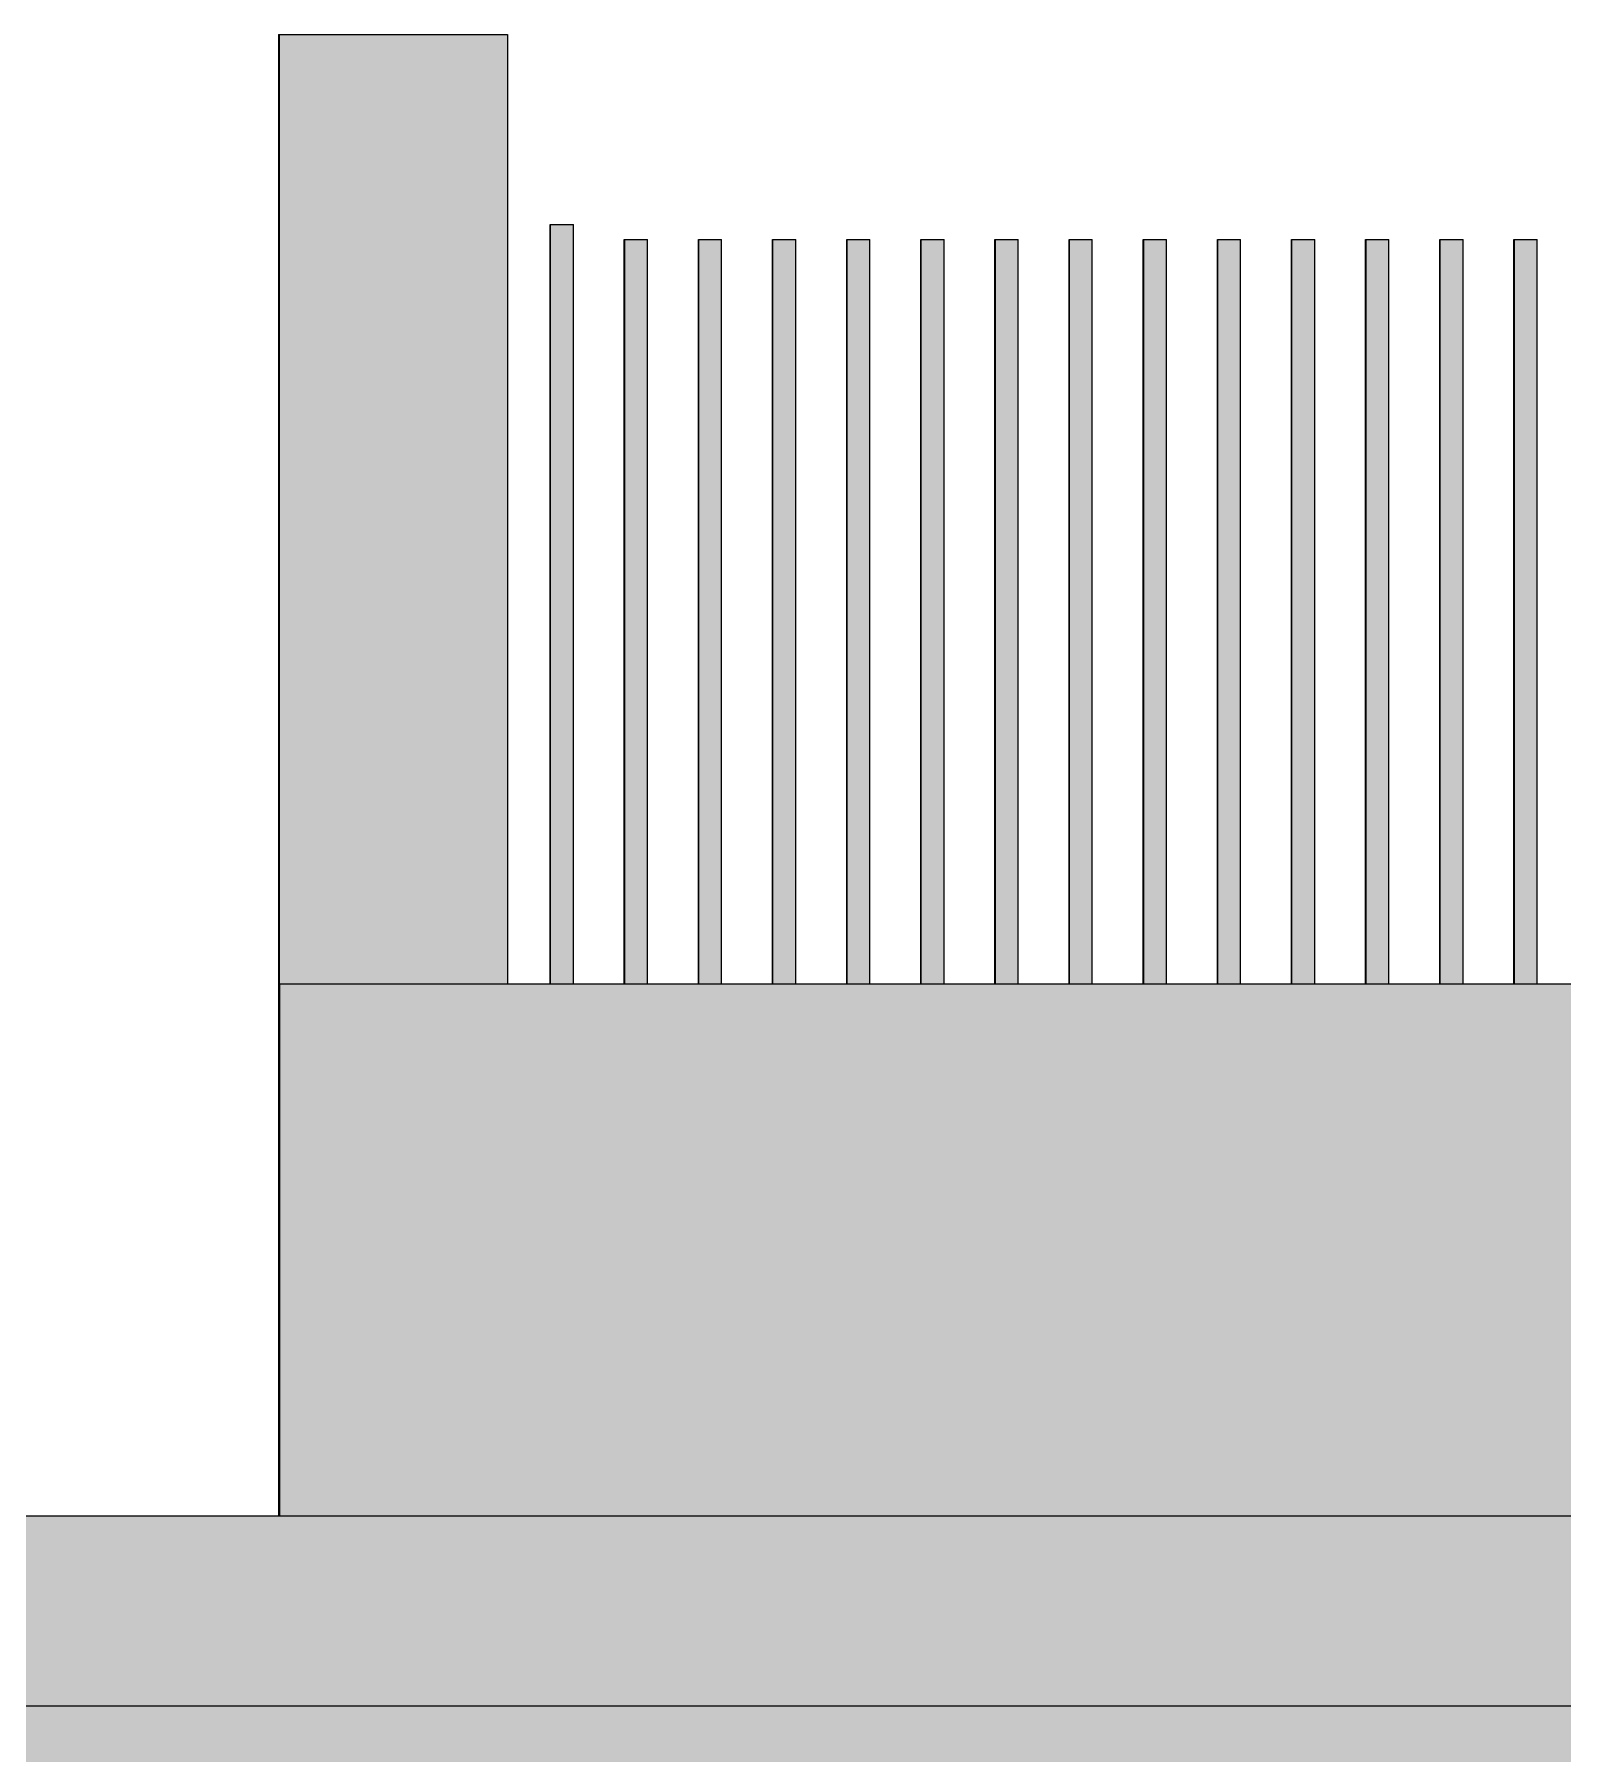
# Model space of a CAD drawing. Header units: millimetres. Extents: x 365175 to 2667127, y -330297 to -162108.
# Drawn here: x 1816669 to 1818681, y -319923 to -317661 of the extents above; entities that cross this region are included whole.
import ezdxf

# ---------------------------------------------------------------- set-up
doc = ezdxf.new("R2010")
doc.units = ezdxf.units.MM
doc.header["$MEASUREMENT"] = 0
doc.linetypes.add('Wipeout_Contour', pattern=[1000, 0, -1000])
doc.layers.add('TopoAlt', color=7, linetype='Continuous')

# ---------------------------------------------------------------- blocks, each defined once
blk = doc.blocks.new('Élément de coupe_122_6', base_point=(1445436.1, -319511))
at = {"layer": 'TopoAlt', "linetype": 'Continuous', "lineweight": 0, "true_color": 0x000000}
for points in [[(1816990.7, -317661), (1816990.7, -319611), (1816991.9, -319611), (1816991.9, -318911), (1816992, -318911), (1816992, -317661)], [(1816990.7, -317661), (1816990.7, -319611), (1816991.9, -319611), (1816991.9, -318911), (1816992, -318911), (1816992, -317661)], [(1816992, -317661), (1816992, -318911), (1817292, -318911), (1817292, -317661)]]:
    blk.add_hatch(color=18, dxfattribs=at).paths.add_polyline_path(points)
at = {"layer": 'TopoAlt', "color": 190, "linetype": 'Continuous', "lineweight": 5, "true_color": 0x8002ff}
for p, q in [((1816990.7, -317661), (1816992, -317661)), ((1816990.7, -317661), (1816990.7, -319611)), ((1816992, -317661), (1817292, -317661)), ((1816992, -318911), (1816992, -317661)), ((1817292, -317661), (1817292, -318911)), ((1817292, -318911), (1816992, -318911))]:
    blk.add_line(p, q, dxfattribs=at)
blk = doc.blocks.new('Élément de coupe_126_6', base_point=(1445436.1, -319511))
at = {"layer": 'TopoAlt', "linetype": 'Continuous', "lineweight": 0, "true_color": 0x000000}
for points in [[(1816991.9, -319611), (1816992, -319611), (1816992, -318911), (1816991.9, -318911)], [(1816991.9, -319611), (1816992, -319611), (1816992, -318911), (1816991.9, -318911)], [(1816992, -319611), (1819506.3, -319611), (1819506.3, -318911), (1816992, -318911)], [(1816992, -318911), (1817290, -318914.4), (1817292, -318911)]]:
    blk.add_hatch(color=18, dxfattribs=at).paths.add_polyline_path(points)
at = {"layer": 'TopoAlt', "color": 190, "linetype": 'Continuous', "lineweight": 5, "true_color": 0x8002ff}
for p, q in [((1816991.9, -319611), (1816991.9, -318911)), ((1816992, -318911), (1816992, -319611)), ((1819506.3, -318911), (1817292, -318911)), ((1819506.3, -319611), (1819506.3, -318911))]:
    blk.add_line(p, q, dxfattribs=at)
blk = doc.blocks.new('Élément de coupe_127_6', base_point=(1445436.1, -319511))
at = {"linetype": 'Continuous', "lineweight": 0, "true_color": 0x000000}
for points in [[(1817445.9, -318911), (1817446.5, -318911), (1817446.5, -317931), (1817445.9, -317931)], [(1817445.9, -318911), (1817446.5, -318911), (1817446.5, -317931), (1817445.9, -317931)], [(1817446.5, -317931), (1817446.5, -318911), (1817476.5, -318911), (1817476.5, -317931)]]:
    blk.add_hatch(color=18, dxfattribs=at).paths.add_polyline_path(points)
at = {"color": 18, "linetype": 'Continuous', "lineweight": 5, "true_color": 0x330000}
for p, q in [((1817445.9, -317931), (1817446.5, -317931)), ((1817445.9, -318911), (1817445.9, -317931)), ((1817446.5, -317931), (1817476.5, -317931)), ((1817446.5, -318911), (1817446.5, -317931)), ((1817476.5, -318911), (1817476.5, -317931))]:
    blk.add_line(p, q, dxfattribs=at)
blk = doc.blocks.new('Élément de coupe_128_6', base_point=(1445436.1, -319511))
at = {"linetype": 'Continuous', "lineweight": 0, "true_color": 0x000000}
for points in [[(1817543.5, -318911), (1817544.1, -318911), (1817544.1, -317931), (1817543.5, -317931)], [(1817543.5, -318911), (1817544.1, -318911), (1817544.1, -317931), (1817543.5, -317931)], [(1817544.1, -317931), (1817544.1, -318911), (1817574.1, -318911), (1817574.1, -317931)]]:
    blk.add_hatch(color=18, dxfattribs=at).paths.add_polyline_path(points)
at = {"color": 18, "linetype": 'Continuous', "lineweight": 5, "true_color": 0x330000}
for p, q in [((1817543.5, -317931), (1817544.1, -317931)), ((1817543.5, -318911), (1817543.5, -317931)), ((1817544.1, -317931), (1817574.1, -317931)), ((1817544.1, -318911), (1817544.1, -317931)), ((1817574.1, -318911), (1817574.1, -317931))]:
    blk.add_line(p, q, dxfattribs=at)
blk = doc.blocks.new('Élément de coupe_129_6', base_point=(1445436.1, -319511))
at = {"linetype": 'Continuous', "lineweight": 0, "true_color": 0x000000}
for points in [[(1817641.1, -318911), (1817641.7, -318911), (1817641.7, -317931), (1817641.1, -317931)], [(1817641.1, -318911), (1817641.7, -318911), (1817641.7, -317931), (1817641.1, -317931)], [(1817641.7, -317931), (1817641.7, -318911), (1817671.7, -318911), (1817671.7, -317931)]]:
    blk.add_hatch(color=18, dxfattribs=at).paths.add_polyline_path(points)
at = {"color": 18, "linetype": 'Continuous', "lineweight": 5, "true_color": 0x330000}
for p, q in [((1817641.1, -317931), (1817641.7, -317931)), ((1817641.1, -318911), (1817641.1, -317931)), ((1817641.7, -317931), (1817671.7, -317931)), ((1817641.7, -318911), (1817641.7, -317931)), ((1817671.7, -318911), (1817671.7, -317931))]:
    blk.add_line(p, q, dxfattribs=at)
blk = doc.blocks.new('Élément de coupe_130_6', base_point=(1445436.1, -319511))
at = {"linetype": 'Continuous', "lineweight": 0, "true_color": 0x000000}
for points in [[(1817738.7, -317931), (1817738.7, -318911), (1817739.3, -318911), (1817739.3, -317931)], [(1817738.7, -317931), (1817738.7, -318911), (1817739.3, -318911), (1817739.3, -317931)], [(1817739.3, -317931), (1817739.3, -318911), (1817769.3, -318911), (1817769.3, -317931)]]:
    blk.add_hatch(color=18, dxfattribs=at).paths.add_polyline_path(points)
at = {"color": 18, "linetype": 'Continuous', "lineweight": 5, "true_color": 0x330000}
for p, q in [((1817738.7, -317931), (1817739.3, -317931)), ((1817738.7, -318911), (1817738.7, -317931)), ((1817739.3, -317931), (1817769.3, -317931)), ((1817739.3, -318911), (1817739.3, -317931)), ((1817769.3, -318911), (1817769.3, -317931))]:
    blk.add_line(p, q, dxfattribs=at)
blk = doc.blocks.new('Élément de coupe_131_6', base_point=(1445436.1, -319511))
at = {"linetype": 'Continuous', "lineweight": 0, "true_color": 0x000000}
for points in [[(1817836.3, -317931), (1817836.3, -318911), (1817836.9, -318911), (1817836.9, -317931)], [(1817836.3, -317931), (1817836.3, -318911), (1817836.9, -318911), (1817836.9, -317931)], [(1817836.9, -317931), (1817836.9, -318911), (1817866.9, -318911), (1817866.9, -317931)]]:
    blk.add_hatch(color=18, dxfattribs=at).paths.add_polyline_path(points)
at = {"color": 18, "linetype": 'Continuous', "lineweight": 5, "true_color": 0x330000}
for p, q in [((1817836.3, -317931), (1817836.9, -317931)), ((1817836.3, -318911), (1817836.3, -317931)), ((1817836.9, -317931), (1817866.9, -317931)), ((1817836.9, -318911), (1817836.9, -317931)), ((1817866.9, -318911), (1817866.9, -317931))]:
    blk.add_line(p, q, dxfattribs=at)
blk = doc.blocks.new('Élément de coupe_132_6', base_point=(1445436.1, -319511))
at = {"linetype": 'Continuous', "lineweight": 0, "true_color": 0x000000}
for points in [[(1817933.9, -317931), (1817933.9, -318911), (1817934.5, -318911), (1817934.5, -317931)], [(1817933.9, -317931), (1817933.9, -318911), (1817934.5, -318911), (1817934.5, -317931)], [(1817934.5, -317931), (1817934.5, -318911), (1817964.5, -318911), (1817964.5, -317931)]]:
    blk.add_hatch(color=18, dxfattribs=at).paths.add_polyline_path(points)
at = {"color": 18, "linetype": 'Continuous', "lineweight": 5, "true_color": 0x330000}
for p, q in [((1817933.9, -317931), (1817934.5, -317931)), ((1817933.9, -318911), (1817933.9, -317931)), ((1817934.5, -317931), (1817964.5, -317931)), ((1817934.5, -318911), (1817934.5, -317931)), ((1817964.5, -318911), (1817964.5, -317931))]:
    blk.add_line(p, q, dxfattribs=at)
blk = doc.blocks.new('Élément de coupe_133_6', base_point=(1445436.1, -319511))
at = {"linetype": 'Continuous', "lineweight": 0, "true_color": 0x000000}
for points in [[(1818031.5, -317931), (1818031.5, -318911), (1818032.1, -318911), (1818032.1, -317931)], [(1818031.5, -317931), (1818031.5, -318911), (1818032.1, -318911), (1818032.1, -317931)], [(1818032.1, -317931), (1818032.1, -318911), (1818062.1, -318911), (1818062.1, -317931)]]:
    blk.add_hatch(color=18, dxfattribs=at).paths.add_polyline_path(points)
at = {"color": 18, "linetype": 'Continuous', "lineweight": 5, "true_color": 0x330000}
for p, q in [((1818031.5, -317931), (1818032.1, -317931)), ((1818031.5, -318911), (1818031.5, -317931)), ((1818032.1, -317931), (1818062.1, -317931)), ((1818032.1, -318911), (1818032.1, -317931)), ((1818062.1, -318911), (1818062.1, -317931))]:
    blk.add_line(p, q, dxfattribs=at)
blk = doc.blocks.new('Élément de coupe_134_6', base_point=(1445436.1, -319511))
at = {"linetype": 'Continuous', "lineweight": 0, "true_color": 0x000000}
for points in [[(1818129.1, -317931), (1818129.1, -318911), (1818129.7, -318911), (1818129.7, -317931)], [(1818129.1, -317931), (1818129.1, -318911), (1818129.7, -318911), (1818129.7, -317931)], [(1818129.7, -317931), (1818129.7, -318911), (1818159.7, -318911), (1818159.7, -317931)]]:
    blk.add_hatch(color=18, dxfattribs=at).paths.add_polyline_path(points)
at = {"color": 18, "linetype": 'Continuous', "lineweight": 5, "true_color": 0x330000}
for p, q in [((1818129.1, -317931), (1818129.7, -317931)), ((1818129.1, -318911), (1818129.1, -317931)), ((1818129.7, -317931), (1818159.7, -317931)), ((1818129.7, -318911), (1818129.7, -317931)), ((1818159.7, -318911), (1818159.7, -317931))]:
    blk.add_line(p, q, dxfattribs=at)
blk = doc.blocks.new('Élément de coupe_135_6', base_point=(1445436.1, -319511))
at = {"linetype": 'Continuous', "lineweight": 0, "true_color": 0x000000}
for points in [[(1818226.7, -317931), (1818226.7, -318911), (1818227.3, -318911), (1818227.3, -317931)], [(1818226.7, -317931), (1818226.7, -318911), (1818227.3, -318911), (1818227.3, -317931)], [(1818227.3, -317931), (1818227.3, -318911), (1818257.3, -318911), (1818257.3, -317931)]]:
    blk.add_hatch(color=18, dxfattribs=at).paths.add_polyline_path(points)
at = {"color": 18, "linetype": 'Continuous', "lineweight": 5, "true_color": 0x330000}
for p, q in [((1818226.7, -317931), (1818227.3, -317931)), ((1818226.7, -318911), (1818226.7, -317931)), ((1818227.3, -317931), (1818257.3, -317931)), ((1818227.3, -318911), (1818227.3, -317931)), ((1818257.3, -318911), (1818257.3, -317931))]:
    blk.add_line(p, q, dxfattribs=at)
blk = doc.blocks.new('Élément de coupe_136_6', base_point=(1445436.1, -319511))
at = {"linetype": 'Continuous', "lineweight": 0, "true_color": 0x000000}
for points in [[(1818324.3, -317931), (1818324.3, -318911), (1818324.9, -318911), (1818324.9, -317931)], [(1818324.3, -317931), (1818324.3, -318911), (1818324.9, -318911), (1818324.9, -317931)], [(1818324.9, -317931), (1818324.9, -318911), (1818354.9, -318911), (1818354.9, -317931)]]:
    blk.add_hatch(color=18, dxfattribs=at).paths.add_polyline_path(points)
at = {"color": 18, "linetype": 'Continuous', "lineweight": 5, "true_color": 0x330000}
for p, q in [((1818324.3, -317931), (1818324.9, -317931)), ((1818324.3, -318911), (1818324.3, -317931)), ((1818324.9, -317931), (1818354.9, -317931)), ((1818324.9, -318911), (1818324.9, -317931)), ((1818354.9, -318911), (1818354.9, -317931))]:
    blk.add_line(p, q, dxfattribs=at)
blk = doc.blocks.new('Élément de coupe_137_6', base_point=(1445436.1, -319511))
at = {"linetype": 'Continuous', "lineweight": 0, "true_color": 0x000000}
for points in [[(1818421.9, -317931), (1818421.9, -318911), (1818422.5, -318911), (1818422.5, -317931)], [(1818421.9, -317931), (1818421.9, -318911), (1818422.5, -318911), (1818422.5, -317931)], [(1818422.5, -317931), (1818422.5, -318911), (1818452.5, -318911), (1818452.5, -317931)]]:
    blk.add_hatch(color=18, dxfattribs=at).paths.add_polyline_path(points)
at = {"color": 18, "linetype": 'Continuous', "lineweight": 5, "true_color": 0x330000}
for p, q in [((1818421.9, -317931), (1818422.5, -317931)), ((1818421.9, -318911), (1818421.9, -317931)), ((1818422.5, -317931), (1818452.5, -317931)), ((1818422.5, -318911), (1818422.5, -317931)), ((1818452.5, -318911), (1818452.5, -317931))]:
    blk.add_line(p, q, dxfattribs=at)
blk = doc.blocks.new('Élément de coupe_138_6', base_point=(1445436.1, -319511))
at = {"linetype": 'Continuous', "lineweight": 0, "true_color": 0x000000}
for points in [[(1818519.5, -317931), (1818519.5, -318911), (1818520.1, -318911), (1818520.1, -317931)], [(1818519.5, -317931), (1818519.5, -318911), (1818520.1, -318911), (1818520.1, -317931)], [(1818520.1, -317931), (1818520.1, -318911), (1818550.1, -318911), (1818550.1, -317931)]]:
    blk.add_hatch(color=18, dxfattribs=at).paths.add_polyline_path(points)
at = {"color": 18, "linetype": 'Continuous', "lineweight": 5, "true_color": 0x330000}
for p, q in [((1818519.5, -317931), (1818520.1, -317931)), ((1818519.5, -318911), (1818519.5, -317931)), ((1818520.1, -317931), (1818550.1, -317931)), ((1818520.1, -318911), (1818520.1, -317931)), ((1818550.1, -318911), (1818550.1, -317931))]:
    blk.add_line(p, q, dxfattribs=at)
blk = doc.blocks.new('Élément de coupe_139_6', base_point=(1445436.1, -319511))
at = {"linetype": 'Continuous', "lineweight": 0, "true_color": 0x000000}
for points in [[(1818617.1, -317931), (1818617.1, -318911), (1818617.7, -318911), (1818617.7, -317931)], [(1818617.1, -317931), (1818617.1, -318911), (1818617.7, -318911), (1818617.7, -317931)], [(1818617.7, -317931), (1818617.7, -318911), (1818647.7, -318911), (1818647.7, -317931)]]:
    blk.add_hatch(color=18, dxfattribs=at).paths.add_polyline_path(points)
at = {"color": 18, "linetype": 'Continuous', "lineweight": 5, "true_color": 0x330000}
for p, q in [((1818617.1, -317931), (1818617.7, -317931)), ((1818617.1, -318911), (1818617.1, -317931)), ((1818617.7, -317931), (1818647.7, -317931)), ((1818617.7, -318911), (1818617.7, -317931)), ((1818647.7, -318911), (1818647.7, -317931))]:
    blk.add_line(p, q, dxfattribs=at)
blk = doc.blocks.new('Élément de coupe_146_6', base_point=(1445436.1, -319511))
at = {"linetype": 'Continuous', "lineweight": 0, "true_color": 0x000000}
for points in [[(1817348.3, -318911), (1817348.9, -318911), (1817348.9, -317911), (1817348.3, -317911)], [(1817348.3, -318911), (1817348.9, -318911), (1817348.9, -317911), (1817348.3, -317911)], [(1817348.9, -317911), (1817348.9, -318911), (1817378.9, -318911), (1817378.9, -317911)]]:
    blk.add_hatch(color=18, dxfattribs=at).paths.add_polyline_path(points)
at = {"color": 18, "linetype": 'Continuous', "lineweight": 5, "true_color": 0x330000}
for p, q in [((1817348.3, -317911), (1817348.9, -317911)), ((1817348.3, -318911), (1817348.3, -317911)), ((1817348.9, -317911), (1817378.9, -317911)), ((1817348.9, -318911), (1817348.9, -317911)), ((1817378.9, -318911), (1817378.9, -317911))]:
    blk.add_line(p, q, dxfattribs=at)
blk = doc.blocks.new('Élément de coupe_498_6', base_point=(1445436.1, -319511))
at = {"color": 254, "linetype": 'Wipeout_Contour', "lineweight": 0, "ltscale": 7587371.777575616}
blk.add_wipeout([(1805984, -319861), (1933356.4, -319861), (1933356.4, -319611), (1805984, -319611)], dxfattribs=at)
at = {"linetype": 'Continuous', "lineweight": 5, "true_color": 0x00e7c4}
h = blk.add_hatch(dxfattribs=at)
h.set_pattern_fill('Plâtre_0006', color=120, style=0, pattern_type=2)
h.set_pattern_definition([(0, (1445436.05, -319510.98), (0, 86.60254), [0, -50]), (0, (1445461.05, -319467.68), (0, 86.60254), [0, -50])])
h.paths.add_polyline_path([(1805984, -319861), (1933356.4, -319861), (1933356.4, -319611), (1805984, -319611)])
at = {"color": 7, "linetype": 'Continuous', "lineweight": 5}
for p, q in [((1933356.4, -319611), (1805984, -319611)), ((1933356.4, -319861), (1805984, -319861))]:
    blk.add_line(p, q, dxfattribs=at)

msp = doc.modelspace()

# ---------------------------------------------------------------- block references
at = {"lineweight": 0}
for name in ['Élément de coupe_146_6', 'Élément de coupe_127_6', 'Élément de coupe_128_6', 'Élément de coupe_129_6', 'Élément de coupe_130_6', 'Élément de coupe_131_6', 'Élément de coupe_132_6', 'Élément de coupe_133_6', 'Élément de coupe_134_6', 'Élément de coupe_135_6', 'Élément de coupe_136_6', 'Élément de coupe_137_6', 'Élément de coupe_138_6', 'Élément de coupe_139_6']:
    msp.add_blockref(name, (1445436.05, -319510.981), dxfattribs=at)
at = {"layer": 'TopoAlt', "lineweight": 0}
for name in ['Élément de coupe_122_6', 'Élément de coupe_126_6']:
    msp.add_blockref(name, (1445436.05, -319510.981), dxfattribs=at)

# ---------------------------------------------------------------- next in the draw order: block references
at = {"lineweight": 0}
msp.add_blockref('Élément de coupe_498_6', (1445436.05, -319510.981), dxfattribs=at)

# ---------------------------------------------------------------- next in the draw order: hatches: boundary and pattern name
at = {"linetype": 'Continuous', "lineweight": 5}
for color, points in [(255, [(1804994.38, -319610.981), (1934827.773, -319610.981), (1934827.773, -322710.981), (1804994.38, -322710.981)]), (7, [(1804994.38, -319610.981), (1933356.391, -319610.981), (1933356.391, -319810.981), (1804994.38, -319810.981)])]:
    msp.add_hatch(color=color, dxfattribs=at).paths.add_polyline_path(points)

doc.saveas('drawing.dxf')
